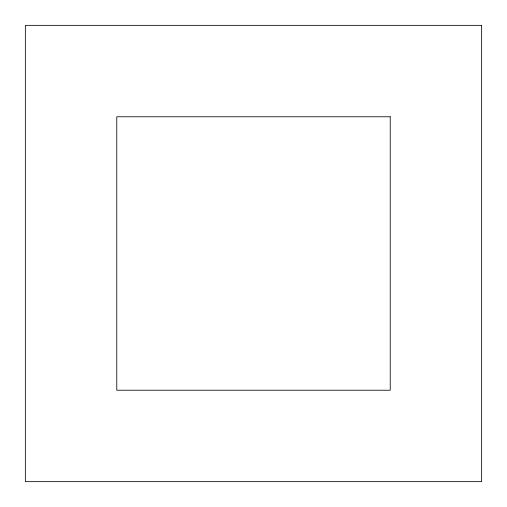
<?xml version="1.0" encoding="UTF-8"?>
<svg xmlns="http://www.w3.org/2000/svg" width="507" height="507" viewBox="0 0 507 507"><rect width="100%" height="100%" fill="white"/><g stroke="black" fill="none" stroke-linecap="round" stroke-linejoin="round"><path stroke-width="0.76" d="M481.65 25.35L25.35 25.35L25.35 481.65L481.65 481.65L481.65 25.35M390.225 116.775L116.775 116.775L116.775 390.225L390.225 390.225L390.225 116.775"/></g></svg>
